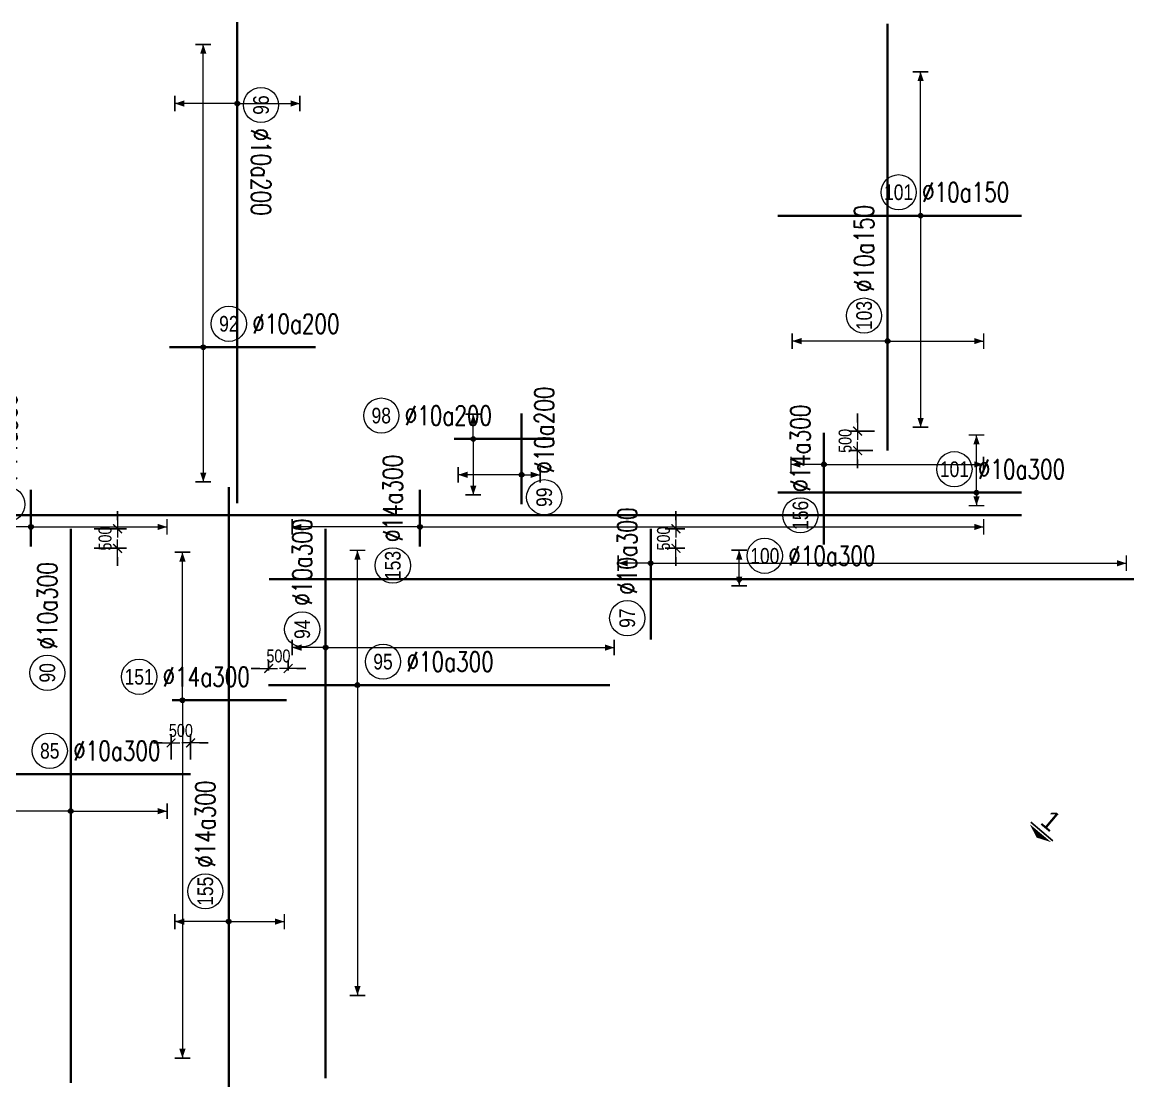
# Model space of a CAD drawing. Header units: millimetres. Extents: x 30086 to 1125792, y -12781 to 95911.
# Drawn here: x 308390 to 336693, y 37114 to 64370 of the extents above; entities that cross this region are included whole.
import ezdxf
from ezdxf.enums import TextEntityAlignment as Align

# ---------------------------------------------------------------- set-up
doc = ezdxf.new("R2010")
doc.units = ezdxf.units.MM
doc.header["$MEASUREMENT"] = 0
for name, color, linetype, lineweight in [('00-TT.Dim', 8, 'Continuous', 13), ('00-TT.Text', 4, 'Continuous', 13), ('NDC_S_DIM', 1, 'Continuous', 9), ('NDC_S_REBAR', 4, 'Continuous', 35), ('NDC_S_VN TEXT', 7, 'Continuous', 20)]:
    doc.layers.add(name, color=color, linetype=linetype, lineweight=lineweight)
doc.styles.add('ARIAL', font='arial.ttf', dxfattribs={"width": 0.8})
doc.styles.add('AUDIT_D_170222151448-0', font='')
doc.styles.add('NDC_ROMANS', font='romans.shx', dxfattribs={"width": 0.8})
doc.styles.add('VNAVANTH', font='')
doc.styles.get('AUDIT_D_170222151448-0').set_extended_font_data('.VnAvantH')
doc.styles.get('VNAVANTH').set_extended_font_data('.VnAvantH')
doc.dimstyles.new('NDC_dim_150', dxfattribs={"dimscale": 150, "dimtxt": 2.2, "dimasz": 1.5, "dimexe": 1.5, "dimexo": 2.5, "dimgap": 1, "dimtad": 1, "dimdec": 0, "dimzin": 0, "dimdsep": 46, "dimtxsty": 'ARIAL', "dimblk": 'DIMMARK', "dimcen": 0.09, "dimdle": 1.2, "dimclrd": 1, "dimclre": 1, "dimclrt": 3, "dimadec": 0, "dimazin": 0, "dimtfac": 1, "dimtdec": 0, "dimtix": 1, "dimtofl": 0, "dimtmove": 0, "dimatfit": 3, "dimfxl": 4, "dimfxlon": 1, "dimtolj": 1, "dimtzin": 0, "dimarcsym": 0})

# ---------------------------------------------------------------- blocks, each defined once
blk = doc.blocks.new('DIMMARK')
at = {"layer": 'NDC_S_DIM', "color": 1}
blk.add_line((-1.5, 0), (1, 0), dxfattribs=at)
at = {"layer": 'NDC_S_DIM', "color": 2, "const_width": 0.15}
blk.add_lwpolyline([(-0.5, -0.5), (0.5, 0.5)], dxfattribs=at)
blk = doc.blocks.new('*D395')
at = {"layer": 'Defpoints', "color": 0, "transparency": 16777216}
for p in [(329776, 53900), (330579, 53900), (330541, 53400)]:
    blk.add_point(p, dxfattribs=at)
at = {"layer": 'NDC_S_DIM', "color": 1, "lineweight": -2, "transparency": 16777216}
for p, q in [((329776, 54125), (329776, 54350)), ((330204, 53900), (329551, 53900)), ((330166, 53400), (329551, 53400)), ((329776, 53175), (329776, 52950))]:
    blk.add_line(p, q, dxfattribs=at)
at = {"layer": 'NDC_S_DIM', "color": 1, "lineweight": -2, "transparency": 16777216, "xscale": 225, "yscale": 225, "zscale": 225}
for p, rotation in [((329776, 53900), 270), ((329776, 53400), 90)]:
    blk.add_blockref('DIMMARK', p, dxfattribs=dict(at, rotation=rotation))
at = {"layer": 'NDC_S_DIM', "color": 3, "transparency": 16777216, "insert": (329457, 53650), "char_height": 330, "attachment_point": 5, "rotation": 90, "style": 'ARIAL'}
blk.add_mtext('\\A1;500', dxfattribs=at)
blk = doc.blocks.new('*D396')
at = {"layer": 'Defpoints', "color": 0, "transparency": 16777216}
for p in [(312203, 45918), (312203, 45117), (312703, 45116)]:
    blk.add_point(p, dxfattribs=at)
at = {"layer": 'NDC_S_DIM', "color": 1, "lineweight": -2, "transparency": 16777216}
for p, q in [((312203, 45492), (312203, 46143)), ((312703, 45491), (312703, 46143)), ((311978, 45918), (311753, 45918)), ((312928, 45918), (313153, 45918))]:
    blk.add_line(p, q, dxfattribs=at)
at = {"layer": 'NDC_S_DIM', "color": 1, "lineweight": -2, "transparency": 16777216, "xscale": 225, "yscale": 225, "zscale": 225}
blk.add_blockref('DIMMARK', (312203, 45918), dxfattribs=at)
at = {"layer": 'NDC_S_DIM', "color": 1, "lineweight": -2, "transparency": 16777216, "xscale": 225, "yscale": 225, "zscale": 225, "rotation": 180}
blk.add_blockref('DIMMARK', (312703, 45918), dxfattribs=at)
at = {"layer": 'NDC_S_DIM', "color": 3, "transparency": 16777216, "insert": (312453, 46236), "char_height": 330, "attachment_point": 5, "style": 'ARIAL'}
blk.add_mtext('\\A1;500', dxfattribs=at)
blk = doc.blocks.new('*D401')
at = {"layer": 'Defpoints', "color": 0, "transparency": 16777216}
for p in [(309634, 51400), (309634, 50900), (310833, 50900)]:
    blk.add_point(p, dxfattribs=at)
at = {"layer": 'NDC_S_DIM', "color": 1, "lineweight": -2, "transparency": 16777216}
for p, q in [((310833, 51625), (310833, 51850)), ((310233, 51400), (311058, 51400)), ((310233, 50900), (311058, 50900)), ((310833, 50675), (310833, 50450))]:
    blk.add_line(p, q, dxfattribs=at)
at = {"layer": 'NDC_S_DIM', "color": 1, "lineweight": -2, "transparency": 16777216, "xscale": 225, "yscale": 225, "zscale": 225}
for p, rotation in [((310833, 51400), 270), ((310833, 50900), 90)]:
    blk.add_blockref('DIMMARK', p, dxfattribs=dict(at, rotation=rotation))
at = {"layer": 'NDC_S_DIM', "color": 3, "transparency": 16777216, "insert": (310514, 51150), "char_height": 330, "attachment_point": 5, "rotation": 90, "style": 'ARIAL'}
blk.add_mtext('\\A1;500', dxfattribs=at)
blk = doc.blocks.new('*U429')
h = blk.add_hatch(color=6)
edge = h.paths.add_edge_path()
edge.add_arc((-7.93, 0), 0.3, 0, 360)
at = {"layer": 'NDC_S_DIM', "color": 8}
for q in [(-7.93, 28.42), (-7.93, -28.83)]:
    blk.add_line((-7.93, 0), q, dxfattribs=at)
for points in [[(-8.93, 28.42, 0.2, 0.2, 0), (-6.93, 28.42, 0, 0, 0)], [(-8.93, -28.83, 0.2, 0.2, 0), (-6.93, -28.83, 0, 0, 0)]]:
    blk.add_lwpolyline(points, format="xyseb", dxfattribs=at)
at = {"layer": 'NDC_S_DIM'}
blk.add_circle((-2.39, 3), 2.25, dxfattribs=at)
at = {"layer": 'NDC_S_DIM', "color": 6}
blk.add_circle((-7.93, 0), 0.3, dxfattribs=at)
at = {"layer": 'NDC_S_DIM', "color": 8}
for points in [[(-8.33, 27.22), (-7.93, 28.42), (-7.53, 27.22)], [(-8.33, -27.63), (-7.93, -28.83), (-7.53, -27.63)]]:
    blk.add_solid(points, dxfattribs=at)
at = {"layer": 'NDC_S_REBAR'}
for p, q in [((0, 0), (-19.38, 0)), ((-19.38, 0), (-19.38, 0)), ((0, 0), (15.63, 0)), ((15.63, 0), (15.63, 0)), ((15.63, 0), (15.63, 0)), ((-19.38, 0), (-19.38, 0))]:
    blk.add_line(p, q, dxfattribs=at)
at = {"layer": 'NDC_S_VN TEXT', "color": 3, "style": 'NDC_ROMANS', "width": 0.75}
blk.add_attdef('DKT', (0.61, 1.75), '', height=2.5, dxfattribs=at)
at = {"layer": 'NDC_S_VN TEXT', "style": 'ARIAL', "width": 0.8}
blk.add_attdef('KHT', text='', height=2, dxfattribs=at).set_placement((-2.39, 3), align=Align.MIDDLE_CENTER)
blk = doc.blocks.new('*U428')
h = blk.add_hatch(color=6)
edge = h.paths.add_edge_path()
edge.add_arc((13.48, 0), 0.3, 0, 360)
at = {"layer": 'NDC_S_DIM', "color": 8}
for q in [(13.48, 18.42), (13.48, -27.08)]:
    blk.add_line((13.48, 0), q, dxfattribs=at)
for points in [[(12.48, 18.42, 0.2, 0.2, 0), (14.48, 18.42, 0, 0, 0)], [(12.48, -27.08, 0.2, 0.2, 0), (14.48, -27.08, 0, 0, 0)]]:
    blk.add_lwpolyline(points, format="xyseb", dxfattribs=at)
at = {"layer": 'NDC_S_DIM'}
blk.add_circle((10.66, 3), 2.25, dxfattribs=at)
at = {"layer": 'NDC_S_DIM', "color": 6}
blk.add_circle((13.48, 0), 0.3, dxfattribs=at)
at = {"layer": 'NDC_S_DIM', "color": 8}
for points in [[(13.08, 17.22), (13.48, 18.42), (13.88, 17.22)], [(13.08, -25.88), (13.48, -27.08), (13.88, -25.88)]]:
    blk.add_solid(points, dxfattribs=at)
at = {"layer": 'NDC_S_REBAR'}
for p, q in [((0, 0), (-4.81, 0)), ((-4.81, 0), (-4.81, 0)), ((0, 0), (26.39, 0)), ((26.39, 0), (26.39, 0)), ((26.39, 0), (26.39, 0)), ((-4.81, 0), (-4.81, 0))]:
    blk.add_line(p, q, dxfattribs=at)
at = {"layer": 'NDC_S_VN TEXT', "color": 3, "style": 'NDC_ROMANS', "width": 0.75}
blk.add_attdef('DKT', (13.66, 1.75), '', height=2.5, dxfattribs=at)
at = {"layer": 'NDC_S_VN TEXT', "style": 'ARIAL', "width": 0.8}
blk.add_attdef('KHT', text='', height=2, dxfattribs=at).set_placement((10.66, 3), align=Align.MIDDLE_CENTER)
blk = doc.blocks.new('*U432')
h = blk.add_hatch(color=6)
edge = h.paths.add_edge_path()
edge.add_arc((-5.66, 0), 0.3, 0, 360)
at = {"layer": 'NDC_S_DIM', "color": 8}
for q in [(-5.66, 18.94), (-5.66, -45.81)]:
    blk.add_line((-5.66, 0), q, dxfattribs=at)
for points in [[(-6.66, 18.94, 0.2, 0.2, 0), (-4.66, 18.94, 0, 0, 0)], [(-6.66, -45.81, 0.2, 0.2, 0), (-4.66, -45.81, 0, 0, 0)]]:
    blk.add_lwpolyline(points, format="xyseb", dxfattribs=at)
at = {"layer": 'NDC_S_DIM'}
blk.add_circle((-11.2, 3), 2.25, dxfattribs=at)
at = {"layer": 'NDC_S_DIM', "color": 6}
blk.add_circle((-5.66, 0), 0.3, dxfattribs=at)
at = {"layer": 'NDC_S_DIM', "color": 8}
for points in [[(-6.06, 17.74), (-5.66, 18.94), (-5.26, 17.74)], [(-6.06, -44.61), (-5.66, -45.81), (-5.26, -44.61)]]:
    blk.add_solid(points, dxfattribs=at)
at = {"layer": 'NDC_S_REBAR'}
for p, q in [((0, 0), (-6.99, 0)), ((-6.99, 0), (-6.99, 0)), ((0, 0), (7.67, 0)), ((7.67, 0), (7.67, 0)), ((7.67, 0), (7.67, 0)), ((-6.99, 0), (-6.99, 0))]:
    blk.add_line(p, q, dxfattribs=at)
at = {"layer": 'NDC_S_VN TEXT', "color": 3, "style": 'NDC_ROMANS', "width": 0.75}
blk.add_attdef('DKT', (-8.2, 1.75), '', height=2.5, dxfattribs=at)
at = {"layer": 'NDC_S_VN TEXT', "style": 'ARIAL', "width": 0.8}
blk.add_attdef('KHT', text='', height=2, dxfattribs=at).set_placement((-11.2, 3), align=Align.MIDDLE_CENTER)
blk = doc.blocks.new('*U424')
h = blk.add_hatch(color=6)
edge = h.paths.add_edge_path()
edge.add_arc((-5.66, 0), 0.3, 0, 360)
at = {"layer": 'NDC_S_DIM', "color": 8}
for q in [(-5.66, 16.67), (-5.66, -12.33)]:
    blk.add_line((-5.66, 0), q, dxfattribs=at)
for points in [[(-6.66, 16.67, 0.2, 0.2, 0), (-4.66, 16.67, 0, 0, 0)], [(-6.66, -12.33, 0.2, 0.2, 0), (-4.66, -12.33, 0, 0, 0)]]:
    blk.add_lwpolyline(points, format="xyseb", dxfattribs=at)
at = {"layer": 'NDC_S_DIM'}
blk.add_circle((12.04, 3), 2.25, dxfattribs=at)
at = {"layer": 'NDC_S_DIM', "color": 6}
blk.add_circle((-5.66, 0), 0.3, dxfattribs=at)
at = {"layer": 'NDC_S_DIM', "color": 8}
for points in [[(-6.06, 15.47), (-5.66, 16.67), (-5.26, 15.47)], [(-6.06, -11.13), (-5.66, -12.33), (-5.26, -11.13)]]:
    blk.add_solid(points, dxfattribs=at)
at = {"layer": 'NDC_S_REBAR'}
for p, q in [((0, 0), (-40.42, 0)), ((-40.42, 0), (-40.42, 0)), ((0, 0), (30.48, 0)), ((30.48, 0), (30.48, 0)), ((30.48, 0), (30.48, 0)), ((-40.42, 0), (-40.42, 0))]:
    blk.add_line(p, q, dxfattribs=at)
at = {"layer": 'NDC_S_VN TEXT', "color": 3, "style": 'NDC_ROMANS', "width": 0.75}
blk.add_attdef('DKT', (15.04, 1.75), '', height=2.5, dxfattribs=at)
at = {"layer": 'NDC_S_VN TEXT', "style": 'ARIAL', "width": 0.8}
blk.add_attdef('KHT', text='', height=2, dxfattribs=at).set_placement((12.04, 3), align=Align.MIDDLE_CENTER)
blk = doc.blocks.new('*U421')
h = blk.add_hatch(color=6)
edge = h.paths.add_edge_path()
edge.add_arc((-26.39, 0), 0.3, 0, 360)
at = {"layer": 'NDC_S_DIM', "color": 8}
for q in [(-26.39, 6.89), (-26.39, -7.11)]:
    blk.add_line((-26.39, 0), q, dxfattribs=at)
for points in [[(-27.39, 6.89, 0.2, 0.2, 0), (-25.39, 6.89, 0, 0, 0)], [(-27.39, -7.11, 0.2, 0.2, 0), (-25.39, -7.11, 0, 0, 0)]]:
    blk.add_lwpolyline(points, format="xyseb", dxfattribs=at)
at = {"layer": 'NDC_S_DIM'}
blk.add_circle((-22.5, 3), 2.25, dxfattribs=at)
at = {"layer": 'NDC_S_DIM', "color": 6}
blk.add_circle((-26.39, 0), 0.3, dxfattribs=at)
at = {"layer": 'NDC_S_DIM', "color": 8}
for points in [[(-26.79, 5.69), (-26.39, 6.89), (-25.99, 5.69)], [(-26.79, -5.91), (-26.39, -7.11), (-25.99, -5.91)]]:
    blk.add_solid(points, dxfattribs=at)
at = {"layer": 'NDC_S_REBAR'}
for p, q in [((0, 0), (-47.54, 0)), ((-47.54, 0), (-47.54, 0)), ((0, 0), (29.21, 0)), ((29.21, 0), (29.21, 0)), ((29.21, 0), (29.21, 0)), ((-47.54, 0), (-47.54, 0))]:
    blk.add_line(p, q, dxfattribs=at)
at = {"layer": 'NDC_S_VN TEXT', "color": 3, "style": 'NDC_ROMANS', "width": 0.75}
blk.add_attdef('DKT', (-19.5, 1.75), '', height=2.5, dxfattribs=at)
at = {"layer": 'NDC_S_VN TEXT', "style": 'ARIAL', "width": 0.8}
blk.add_attdef('KHT', text='', height=2, dxfattribs=at).set_placement((-22.5, 3), align=Align.MIDDLE_CENTER)
blk = doc.blocks.new('*U420')
h = blk.add_hatch(color=6)
edge = h.paths.add_edge_path()
edge.add_arc((-5.66, 0), 0.3, 0, 360)
at = {"layer": 'NDC_S_DIM', "color": 8}
for q in [(-5.66, 12.2), (-5.66, -12.3)]:
    blk.add_line((-5.66, 0), q, dxfattribs=at)
for points in [[(-6.66, 12.2, 0.2, 0.2, 0), (-4.66, 12.2, 0, 0, 0)], [(-6.66, -12.3, 0.2, 0.2, 0), (-4.66, -12.3, 0, 0, 0)]]:
    blk.add_lwpolyline(points, format="xyseb", dxfattribs=at)
at = {"layer": 'NDC_S_DIM'}
blk.add_circle((-2.39, 3), 2.25, dxfattribs=at)
at = {"layer": 'NDC_S_DIM', "color": 6}
blk.add_circle((-5.66, 0), 0.3, dxfattribs=at)
at = {"layer": 'NDC_S_DIM', "color": 8}
for points in [[(-6.06, 11), (-5.66, 12.2), (-5.26, 11)], [(-6.06, -11.1), (-5.66, -12.3), (-5.26, -11.1)]]:
    blk.add_solid(points, dxfattribs=at)
at = {"layer": 'NDC_S_REBAR'}
for p, q in [((0, 0), (-19.68, 0)), ((-19.68, 0), (-19.68, 0)), ((0, 0), (34.94, 0)), ((34.94, 0), (34.94, 0)), ((-19.68, 0), (-19.68, 0)), ((34.94, 0), (34.94, 0))]:
    blk.add_line(p, q, dxfattribs=at)
at = {"layer": 'NDC_S_VN TEXT', "color": 3, "style": 'NDC_ROMANS', "width": 0.75}
blk.add_attdef('DKT', (0.61, 1.75), '', height=2.5, dxfattribs=at)
at = {"layer": 'NDC_S_VN TEXT', "style": 'ARIAL', "width": 0.8}
blk.add_attdef('KHT', text='', height=2, dxfattribs=at).set_placement((-2.39, 3), align=Align.MIDDLE_CENTER)
blk = doc.blocks.new('*U419')
h = blk.add_hatch(color=6)
edge = h.paths.add_edge_path()
edge.add_arc((-1.02, 0), 0.3, 0, 360)
at = {"layer": 'NDC_S_DIM', "color": 8}
for q in [(-1.02, 4.2), (-1.02, -20.44)]:
    blk.add_line((-1.02, 0), q, dxfattribs=at)
for points in [[(-2.02, 4.2, 0.2, 0.2, 0), (-0.02, 4.2, 0, 0, 0)], [(-2.02, -20.44, 0.2, 0.2, 0), (-0.02, -20.44, 0, 0, 0)]]:
    blk.add_lwpolyline(points, format="xyseb", dxfattribs=at)
at = {"layer": 'NDC_S_DIM'}
blk.add_circle((-7.53, 3), 2.25, dxfattribs=at)
at = {"layer": 'NDC_S_DIM', "color": 6}
blk.add_circle((-1.02, 0), 0.3, dxfattribs=at)
at = {"layer": 'NDC_S_DIM', "color": 8}
for points in [[(-1.42, 3), (-1.02, 4.2), (-0.62, 3)], [(-1.42, -19.24), (-1.02, -20.44), (-0.62, -19.24)]]:
    blk.add_solid(points, dxfattribs=at)
at = {"layer": 'NDC_S_REBAR'}
for p, q in [((0, 0), (-11.28, 0)), ((-11.28, 0), (-11.28, 0)), ((0, 0), (3.04, 0)), ((3.04, 0), (3.04, 0)), ((3.04, 0), (3.04, 0)), ((-11.28, 0), (-11.28, 0))]:
    blk.add_line(p, q, dxfattribs=at)
at = {"layer": 'NDC_S_VN TEXT', "color": 3, "style": 'NDC_ROMANS', "width": 0.75}
blk.add_attdef('DKT', (-4.53, 1.75), '', height=2.5, dxfattribs=at)
at = {"layer": 'NDC_S_VN TEXT', "style": 'ARIAL', "width": 0.8}
blk.add_attdef('KHT', text='', height=2, dxfattribs=at).set_placement((-7.53, 3), align=Align.MIDDLE_CENTER)
blk = doc.blocks.new('*U417')
h = blk.add_hatch(color=6)
edge = h.paths.add_edge_path()
edge.add_arc((27.07, 0), 0.3, 0, 360)
at = {"layer": 'NDC_S_DIM', "color": 8}
for q in [(27.07, 1.53), (27.07, -4.8)]:
    blk.add_line((27.07, 0), q, dxfattribs=at)
for points in [[(26.07, 1.53, 0.2, 0.2, 0), (28.07, 1.53, 0, 0, 0)], [(26.07, -4.8, 0.2, 0.2, 0), (28.07, -4.8, 0, 0, 0)]]:
    blk.add_lwpolyline(points, format="xyseb", dxfattribs=at)
at = {"layer": 'NDC_S_DIM', "color": 6}
blk.add_circle((27.07, 0), 0.3, dxfattribs=at)
at = {"layer": 'NDC_S_DIM'}
blk.add_circle((35.24, -3.03), 2.25, dxfattribs=at)
at = {"layer": 'NDC_S_DIM', "color": 8}
for points in [[(26.67, 0.33), (27.07, 1.53), (27.47, 0.33)], [(26.67, -3.6), (27.07, -4.8), (27.47, -3.6)]]:
    blk.add_solid(points, dxfattribs=at)
at = {"layer": 'NDC_S_REBAR'}
for p, q in [((0, 0), (-42.52, 0)), ((-42.52, 0), (-42.52, 0)), ((0, 0), (189.1, 0)), ((189.1, 0), (189.1, 0)), ((189.1, 0), (189.1, 0)), ((-42.52, 0), (-42.52, 0))]:
    blk.add_line(p, q, dxfattribs=at)
at = {"layer": 'NDC_S_VN TEXT', "style": 'ARIAL', "width": 0.8}
blk.add_attdef('KHT', text='', height=2, dxfattribs=at).set_placement((35.24, -3.03), align=Align.MIDDLE_CENTER)
at = {"layer": 'NDC_S_VN TEXT', "color": 3, "style": 'NDC_ROMANS', "width": 0.75}
blk.add_attdef('DKT', (38.24, -4.28), '', height=2.5, dxfattribs=at)
blk = doc.blocks.new('*U415')
h = blk.add_hatch(color=6)
edge = h.paths.add_edge_path()
edge.add_arc((-5.66, 0), 0.3, 0, 360)
at = {"layer": 'NDC_S_DIM', "color": 8}
for q in [(-5.66, 38.76), (-5.66, -17.24)]:
    blk.add_line((-5.66, 0), q, dxfattribs=at)
for points in [[(-6.66, 38.76, 0.2, 0.2, 0), (-4.66, 38.76, 0, 0, 0)], [(-6.66, -17.24, 0.2, 0.2, 0), (-4.66, -17.24, 0, 0, 0)]]:
    blk.add_lwpolyline(points, format="xyseb", dxfattribs=at)
at = {"layer": 'NDC_S_DIM'}
blk.add_circle((-2.39, 3), 2.25, dxfattribs=at)
at = {"layer": 'NDC_S_DIM', "color": 6}
blk.add_circle((-5.66, 0), 0.3, dxfattribs=at)
at = {"layer": 'NDC_S_DIM', "color": 8}
for points in [[(-6.06, 37.56), (-5.66, 38.76), (-5.26, 37.56)], [(-6.06, -16.04), (-5.66, -17.24), (-5.26, -16.04)]]:
    blk.add_solid(points, dxfattribs=at)
at = {"layer": 'NDC_S_REBAR'}
for p, q in [((0, 0), (-10, 0)), ((-10, 0), (-10, 0)), ((0, 0), (8.7, 0)), ((8.7, 0), (8.7, 0)), ((8.7, 0), (8.7, 0)), ((-10, 0), (-10, 0))]:
    blk.add_line(p, q, dxfattribs=at)
at = {"layer": 'NDC_S_VN TEXT', "color": 3, "style": 'NDC_ROMANS', "width": 0.75}
blk.add_attdef('DKT', (0.61, 1.75), '', height=2.5, dxfattribs=at)
at = {"layer": 'NDC_S_VN TEXT', "style": 'ARIAL', "width": 0.8}
blk.add_attdef('KHT', text='', height=2, dxfattribs=at).set_placement((-2.39, 3), align=Align.MIDDLE_CENTER)
blk = doc.blocks.new('*U412')
h = blk.add_hatch(color=6)
edge = h.paths.add_edge_path()
edge.add_arc((-2.78, 0), 0.3, 0, 360)
at = {"layer": 'NDC_S_DIM', "color": 8}
for q in [(-2.78, 3.18), (-2.78, -7.16)]:
    blk.add_line((-2.78, 0), q, dxfattribs=at)
for points in [[(-3.78, 3.18, 0.2, 0.2, 0), (-1.78, 3.18, 0, 0, 0)], [(-3.78, -7.16, 0.2, 0.2, 0), (-1.78, -7.16, 0, 0, 0)]]:
    blk.add_lwpolyline(points, format="xyseb", dxfattribs=at)
at = {"layer": 'NDC_S_DIM'}
blk.add_circle((-14.56, 3), 2.25, dxfattribs=at)
at = {"layer": 'NDC_S_DIM', "color": 6}
blk.add_circle((-2.78, 0), 0.3, dxfattribs=at)
at = {"layer": 'NDC_S_DIM', "color": 8}
for points in [[(-3.18, 1.98), (-2.78, 3.18), (-2.38, 1.98)], [(-3.18, -5.96), (-2.78, -7.16), (-2.38, -5.96)]]:
    blk.add_solid(points, dxfattribs=at)
at = {"layer": 'NDC_S_REBAR'}
for p, q in [((0, 0), (-5.22, 0)), ((-5.22, 0), (-5.22, 0)), ((0, 0), (7.53, 0)), ((7.53, 0), (7.53, 0)), ((7.53, 0), (7.53, 0)), ((-5.22, 0), (-5.22, 0))]:
    blk.add_line(p, q, dxfattribs=at)
at = {"layer": 'NDC_S_VN TEXT', "color": 3, "style": 'NDC_ROMANS', "width": 0.75}
blk.add_attdef('DKT', (-11.56, 1.75), '', height=2.5, dxfattribs=at)
at = {"layer": 'NDC_S_VN TEXT', "style": 'ARIAL', "width": 0.8}
blk.add_attdef('KHT', text='', height=2, dxfattribs=at).set_placement((-14.56, 3), align=Align.MIDDLE_CENTER)
blk = doc.blocks.new('*U411')
h = blk.add_hatch(color=6)
edge = h.paths.add_edge_path()
edge.add_arc((-4.21, 0), 0.3, 0, 360)
at = {"layer": 'NDC_S_DIM', "color": 8}
for q in [(-4.21, 8.12), (-4.21, -2.36)]:
    blk.add_line((-4.21, 0), q, dxfattribs=at)
for points in [[(-5.21, 8.12, 0.2, 0.2, 0), (-3.21, 8.12, 0, 0, 0)], [(-5.21, -2.36, 0.2, 0.2, 0), (-3.21, -2.36, 0, 0, 0)]]:
    blk.add_lwpolyline(points, format="xyseb", dxfattribs=at)
at = {"layer": 'NDC_S_DIM', "color": 6}
blk.add_circle((-4.21, 0), 0.3, dxfattribs=at)
at = {"layer": 'NDC_S_DIM'}
blk.add_circle((-7.08, -2.89), 2.25, dxfattribs=at)
at = {"layer": 'NDC_S_DIM', "color": 8}
for points in [[(-4.61, 6.92), (-4.21, 8.12), (-3.81, 6.92)], [(-4.61, -1.16), (-4.21, -2.36), (-3.81, -1.16)]]:
    blk.add_solid(points, dxfattribs=at)
at = {"layer": 'NDC_S_REBAR'}
for p, q in [((0, 0), (-7.97, 0)), ((-7.97, 0), (-7.97, 0)), ((0, 0), (3.63, 0)), ((3.63, 0), (3.63, 0)), ((3.63, 0), (3.63, 0)), ((-7.97, 0), (-7.97, 0))]:
    blk.add_line(p, q, dxfattribs=at)
at = {"layer": 'NDC_S_VN TEXT', "style": 'ARIAL', "width": 0.8}
blk.add_attdef('KHT', text='', height=2, dxfattribs=at).set_placement((-7.08, -2.89), align=Align.MIDDLE_CENTER)
at = {"layer": 'NDC_S_VN TEXT', "color": 3, "style": 'NDC_ROMANS', "width": 0.75}
blk.add_attdef('DKT', (-4.08, -4.14), '', height=2.5, dxfattribs=at)
blk = doc.blocks.new('*U410')
h = blk.add_hatch(color=6)
edge = h.paths.add_edge_path()
edge.add_arc((13.48, 0), 0.3, 0, 360)
at = {"layer": 'NDC_S_DIM', "color": 8}
for q in [(13.48, 7.38), (13.48, -1.67)]:
    blk.add_line((13.48, 0), q, dxfattribs=at)
for points in [[(12.48, 7.38, 0.2, 0.2, 0), (14.48, 7.38, 0, 0, 0)], [(12.48, -1.67, 0.2, 0.2, 0), (14.48, -1.67, 0, 0, 0)]]:
    blk.add_lwpolyline(points, format="xyseb", dxfattribs=at)
at = {"layer": 'NDC_S_DIM'}
blk.add_circle((10.66, 3), 2.25, dxfattribs=at)
at = {"layer": 'NDC_S_DIM', "color": 6}
blk.add_circle((13.48, 0), 0.3, dxfattribs=at)
at = {"layer": 'NDC_S_DIM', "color": 8}
for points in [[(13.08, 6.18), (13.48, 7.38), (13.88, 6.18)], [(13.08, -0.47), (13.48, -1.67), (13.88, -0.47)]]:
    blk.add_solid(points, dxfattribs=at)
at = {"layer": 'NDC_S_REBAR'}
for p, q in [((0, 0), (-11.96, 0)), ((-11.96, 0), (-11.96, 0)), ((0, 0), (19.24, 0)), ((19.24, 0), (19.24, 0)), ((19.24, 0), (19.24, 0)), ((-11.96, 0), (-11.96, 0))]:
    blk.add_line(p, q, dxfattribs=at)
at = {"layer": 'NDC_S_VN TEXT', "color": 3, "style": 'NDC_ROMANS', "width": 0.75}
blk.add_attdef('DKT', (13.66, 1.75), '', height=2.5, dxfattribs=at)
at = {"layer": 'NDC_S_VN TEXT', "style": 'ARIAL', "width": 0.8}
blk.add_attdef('KHT', text='', height=2, dxfattribs=at).set_placement((10.66, 3), align=Align.MIDDLE_CENTER)
blk = doc.blocks.new('*U409')
h = blk.add_hatch(color=6)
edge = h.paths.add_edge_path()
edge.add_arc((0, 0), 0.3, 0, 360)
at = {"layer": 'NDC_S_DIM', "color": 8}
for q in [(0, 4.29), (0, -36.93)]:
    blk.add_line((0, 0), q, dxfattribs=at)
for points in [[(-1, 4.29, 0.2, 0.2, 0), (1, 4.29, 0, 0, 0)], [(-1, -36.93, 0.2, 0.2, 0), (1, -36.93, 0, 0, 0)]]:
    blk.add_lwpolyline(points, format="xyseb", dxfattribs=at)
at = {"layer": 'NDC_S_DIM'}
blk.add_circle((2.35, 3), 2.25, dxfattribs=at)
at = {"layer": 'NDC_S_DIM', "color": 6}
blk.add_circle((0, 0), 0.3, dxfattribs=at)
at = {"layer": 'NDC_S_DIM', "color": 8}
for points in [[(-0.4, 3.09), (0, 4.29), (0.4, 3.09)], [(-0.4, -35.73), (0, -36.93), (0.4, -35.73)]]:
    blk.add_solid(points, dxfattribs=at)
at = {"layer": 'NDC_S_REBAR'}
for p, q in [((0, 0), (-55.11, 0)), ((-55.11, 0), (-55.11, 0)), ((0, 0), (15.21, 0)), ((15.21, 0), (15.21, 0)), ((15.21, 0), (15.21, 0)), ((-55.11, 0), (-55.11, 0))]:
    blk.add_line(p, q, dxfattribs=at)
at = {"layer": 'NDC_S_VN TEXT', "color": 3, "style": 'NDC_ROMANS', "width": 0.75}
blk.add_attdef('DKT', (5.35, 1.75), '', height=2.5, dxfattribs=at)
at = {"layer": 'NDC_S_VN TEXT', "style": 'ARIAL', "width": 0.8}
blk.add_attdef('KHT', text='', height=2, dxfattribs=at).set_placement((2.35, 3), align=Align.MIDDLE_CENTER)
blk = doc.blocks.new('*U408')
h = blk.add_hatch(color=6)
edge = h.paths.add_edge_path()
edge.add_arc((-5.66, 0), 0.3, 0, 360)
at = {"layer": 'NDC_S_DIM', "color": 8}
for q in [(-5.66, 17.25), (-5.66, -39.72)]:
    blk.add_line((-5.66, 0), q, dxfattribs=at)
for points in [[(-6.66, 17.25, 0.2, 0.2, 0), (-4.66, 17.25, 0, 0, 0)], [(-6.66, -39.72, 0.2, 0.2, 0), (-4.66, -39.72, 0, 0, 0)]]:
    blk.add_lwpolyline(points, format="xyseb", dxfattribs=at)
at = {"layer": 'NDC_S_DIM'}
blk.add_circle((-2.39, 3), 2.25, dxfattribs=at)
at = {"layer": 'NDC_S_DIM', "color": 6}
blk.add_circle((-5.66, 0), 0.3, dxfattribs=at)
at = {"layer": 'NDC_S_DIM', "color": 8}
for points in [[(-6.06, 16.05), (-5.66, 17.25), (-5.26, 16.05)], [(-6.06, -38.52), (-5.66, -39.72), (-5.26, -38.52)]]:
    blk.add_solid(points, dxfattribs=at)
at = {"layer": 'NDC_S_REBAR'}
for p, q in [((0, 0), (-17.03, 0)), ((-17.03, 0), (-17.03, 0)), ((0, 0), (26.62, 0)), ((26.62, 0), (26.62, 0)), ((26.62, 0), (26.62, 0)), ((-17.03, 0), (-17.03, 0))]:
    blk.add_line(p, q, dxfattribs=at)
at = {"layer": 'NDC_S_VN TEXT', "color": 3, "style": 'NDC_ROMANS', "width": 0.75}
blk.add_attdef('DKT', (0.61, 1.75), '', height=2.5, dxfattribs=at)
at = {"layer": 'NDC_S_VN TEXT', "style": 'ARIAL', "width": 0.8}
blk.add_attdef('KHT', text='', height=2, dxfattribs=at).set_placement((-2.39, 3), align=Align.MIDDLE_CENTER)
blk = doc.blocks.new('*U407')
h = blk.add_hatch(color=6)
edge = h.paths.add_edge_path()
edge.add_arc((-1.02, 0), 0.3, 0, 360)
at = {"layer": 'NDC_S_DIM', "color": 8}
for q in [(-1.02, 4.16), (-1.02, -60.88)]:
    blk.add_line((-1.02, 0), q, dxfattribs=at)
for points in [[(-2.02, 4.16, 0.2, 0.2, 0), (-0.02, 4.16, 0, 0, 0)], [(-2.02, -60.88, 0.2, 0.2, 0), (-0.02, -60.88, 0, 0, 0)]]:
    blk.add_lwpolyline(points, format="xyseb", dxfattribs=at)
at = {"layer": 'NDC_S_DIM'}
blk.add_circle((-8.05, 3), 2.25, dxfattribs=at)
at = {"layer": 'NDC_S_DIM', "color": 6}
blk.add_circle((-1.02, 0), 0.3, dxfattribs=at)
at = {"layer": 'NDC_S_DIM', "color": 8}
for points in [[(-1.42, 2.96), (-1.02, 4.16), (-0.62, 2.96)], [(-1.42, -59.68), (-1.02, -60.88), (-0.62, -59.68)]]:
    blk.add_solid(points, dxfattribs=at)
at = {"layer": 'NDC_S_REBAR'}
for p, q in [((0, 0), (-10.78, 0)), ((-10.78, 0), (-10.78, 0)), ((0, 0), (3.39, 0)), ((3.39, 0), (3.39, 0)), ((3.39, 0), (3.39, 0)), ((-10.78, 0), (-10.78, 0))]:
    blk.add_line(p, q, dxfattribs=at)
at = {"layer": 'NDC_S_VN TEXT', "color": 3, "style": 'NDC_ROMANS', "width": 0.75}
blk.add_attdef('DKT', (-5.05, 1.75), '', height=2.5, dxfattribs=at)
at = {"layer": 'NDC_S_VN TEXT', "style": 'ARIAL', "width": 0.8}
blk.add_attdef('KHT', text='', height=2, dxfattribs=at).set_placement((-8.05, 3), align=Align.MIDDLE_CENTER)
blk = doc.blocks.new('*U406')
h = blk.add_hatch(color=6)
edge = h.paths.add_edge_path()
edge.add_arc((-5.66, 0), 0.3, 0, 360)
at = {"layer": 'NDC_S_DIM', "color": 8}
for q in [(-5.66, 3.71), (-5.66, -0.85)]:
    blk.add_line((-5.66, 0), q, dxfattribs=at)
for points in [[(-6.66, 3.71, 0.2, 0.2, 0), (-4.66, 3.71, 0, 0, 0)], [(-6.66, -0.85, 0.2, 0.2, 0), (-4.66, -0.85, 0, 0, 0)]]:
    blk.add_lwpolyline(points, format="xyseb", dxfattribs=at)
at = {"layer": 'NDC_S_DIM'}
blk.add_circle((-2.39, 3), 2.25, dxfattribs=at)
at = {"layer": 'NDC_S_DIM', "color": 6}
blk.add_circle((-5.66, 0), 0.3, dxfattribs=at)
at = {"layer": 'NDC_S_DIM', "color": 8}
for points in [[(-6.06, 2.51), (-5.66, 3.71), (-5.26, 2.51)], [(-6.06, 0.35), (-5.66, -0.85), (-5.26, 0.35)]]:
    blk.add_solid(points, dxfattribs=at)
at = {"layer": 'NDC_S_REBAR'}
for p, q in [((0, 0), (-65.83, 0)), ((-65.83, 0), (-65.83, 0)), ((0, 0), (52.04, 0)), ((52.04, 0), (52.04, 0)), ((52.04, 0), (52.04, 0)), ((-65.83, 0), (-65.83, 0))]:
    blk.add_line(p, q, dxfattribs=at)
at = {"layer": 'NDC_S_VN TEXT', "color": 3, "style": 'NDC_ROMANS', "width": 0.75}
blk.add_attdef('DKT', (0.61, 1.75), '', height=2.5, dxfattribs=at)
at = {"layer": 'NDC_S_VN TEXT', "style": 'ARIAL', "width": 0.8}
blk.add_attdef('KHT', text='', height=2, dxfattribs=at).set_placement((-2.39, 3), align=Align.MIDDLE_CENTER)
blk = doc.blocks.new('*D403')
at = {"layer": 'Defpoints', "color": 0, "transparency": 16777216}
for p in [(315200, 47825), (314700, 47400), (315200, 47400)]:
    blk.add_point(p, dxfattribs=at)
at = {"layer": 'NDC_S_DIM', "color": 1, "lineweight": -2, "transparency": 16777216}
for p, q in [((314700, 47775), (314700, 48050)), ((315200, 47775), (315200, 48050)), ((314475, 47825), (314250, 47825)), ((315425, 47825), (315650, 47825))]:
    blk.add_line(p, q, dxfattribs=at)
at = {"layer": 'NDC_S_DIM', "color": 1, "lineweight": -2, "transparency": 16777216, "xscale": 225, "yscale": 225, "zscale": 225}
blk.add_blockref('DIMMARK', (314700, 47825), dxfattribs=at)
at = {"layer": 'NDC_S_DIM', "color": 1, "lineweight": -2, "transparency": 16777216, "xscale": 225, "yscale": 225, "zscale": 225, "rotation": 180}
blk.add_blockref('DIMMARK', (315200, 47825), dxfattribs=at)
at = {"layer": 'NDC_S_DIM', "color": 3, "transparency": 16777216, "insert": (314950, 48143), "char_height": 330, "attachment_point": 5, "style": 'ARIAL'}
blk.add_mtext('\\A1;500', dxfattribs=at)
blk = doc.blocks.new('*U434')
h = blk.add_hatch(color=6)
edge = h.paths.add_edge_path()
edge.add_arc((-1.02, 0), 0.3, 0, 360)
at = {"layer": 'NDC_S_DIM', "color": 8}
for q in [(-1.02, 11.63), (-1.02, -17.43)]:
    blk.add_line((-1.02, 0), q, dxfattribs=at)
for points in [[(-2.02, 11.63, 0.2, 0.2, 0), (-0.02, 11.63, 0, 0, 0)], [(-2.02, -17.43, 0.2, 0.2, 0), (-0.02, -17.43, 0, 0, 0)]]:
    blk.add_lwpolyline(points, format="xyseb", dxfattribs=at)
at = {"layer": 'NDC_S_DIM'}
blk.add_circle((1.87, 3), 2.25, dxfattribs=at)
at = {"layer": 'NDC_S_DIM', "color": 6}
blk.add_circle((-1.02, 0), 0.3, dxfattribs=at)
at = {"layer": 'NDC_S_DIM', "color": 8}
for points in [[(-1.42, 10.43), (-1.02, 11.63), (-0.62, 10.43)], [(-1.42, -16.23), (-1.02, -17.43), (-0.62, -16.23)]]:
    blk.add_solid(points, dxfattribs=at)
at = {"layer": 'NDC_S_REBAR'}
for p, q in [((0, 0), (-3.5, 0)), ((-3.5, 0), (-3.5, 0)), ((0, 0), (3.75, 0)), ((3.75, 0), (3.75, 0)), ((3.75, 0), (3.75, 0)), ((-3.5, 0), (-3.5, 0))]:
    blk.add_line(p, q, dxfattribs=at)
at = {"layer": 'NDC_S_VN TEXT', "color": 3, "style": 'NDC_ROMANS', "width": 0.75}
blk.add_attdef('DKT', (4.87, 1.75), '', height=2.5, dxfattribs=at)
at = {"layer": 'NDC_S_VN TEXT', "style": 'ARIAL', "width": 0.8}
blk.add_attdef('KHT', text='', height=2, dxfattribs=at).set_placement((1.87, 3), align=Align.MIDDLE_CENTER)
blk = doc.blocks.new('*U405')
h = blk.add_hatch(color=6)
edge = h.paths.add_edge_path()
edge.add_arc((-1.02, 0), 0.3, 0, 360)
at = {"layer": 'NDC_S_DIM', "color": 8}
for q in [(-1.02, 16.36), (-1.02, -72.14)]:
    blk.add_line((-1.02, 0), q, dxfattribs=at)
for points in [[(-2.02, 16.36, 0.2, 0.2, 0), (-0.02, 16.36, 0, 0, 0)], [(-2.02, -72.14, 0.2, 0.2, 0), (-0.02, -72.14, 0, 0, 0)]]:
    blk.add_lwpolyline(points, format="xyseb", dxfattribs=at)
at = {"layer": 'NDC_S_DIM'}
blk.add_circle((-5.95, 3.47), 2.25, dxfattribs=at)
at = {"layer": 'NDC_S_DIM', "color": 6}
blk.add_circle((-1.02, 0), 0.3, dxfattribs=at)
at = {"layer": 'NDC_S_DIM', "color": 8}
for points in [[(-1.42, 15.16), (-1.02, 16.36), (-0.62, 15.16)], [(-1.42, -70.94), (-1.02, -72.14), (-0.62, -70.94)]]:
    blk.add_solid(points, dxfattribs=at)
at = {"layer": 'NDC_S_REBAR'}
for p, q in [((0, 0), (-3.5, 0)), ((-3.5, 0), (-3.5, 0)), ((0, 0), (3.75, 0)), ((3.75, 0), (3.75, 0)), ((3.75, 0), (3.75, 0)), ((-3.5, 0), (-3.5, 0))]:
    blk.add_line(p, q, dxfattribs=at)
at = {"layer": 'NDC_S_VN TEXT', "style": 'ARIAL', "width": 0.8}
blk.add_attdef('KHT', text='', height=2, dxfattribs=at).set_placement((-5.95, 3.47), align=Align.MIDDLE_CENTER)
at = {"layer": 'NDC_S_VN TEXT', "color": 3, "style": 'NDC_ROMANS', "width": 0.75}
blk.add_attdef('DKT', (-2.95, 2.22), '', height=2.5, dxfattribs=at)
blk = doc.blocks.new('*U468')
h = blk.add_hatch(color=6)
edge = h.paths.add_edge_path()
edge.add_arc((-5.66, 0), 0.3, 0, 360)
at = {"layer": 'NDC_S_DIM', "color": 8}
for q in [(-5.66, 8.01), (-5.66, -7.99)]:
    blk.add_line((-5.66, 0), q, dxfattribs=at)
for points in [[(-6.66, 8.01, 0.2, 0.2, 0), (-4.66, 8.01, 0, 0, 0)], [(-6.66, -7.99, 0.2, 0.2, 0), (-4.66, -7.99, 0, 0, 0)]]:
    blk.add_lwpolyline(points, format="xyseb", dxfattribs=at)
at = {"layer": 'NDC_S_DIM'}
blk.add_circle((-5.47, 3.03), 2.25, dxfattribs=at)
at = {"layer": 'NDC_S_DIM', "color": 6}
blk.add_circle((-5.66, 0), 0.3, dxfattribs=at)
at = {"layer": 'NDC_S_DIM', "color": 8}
for points in [[(-6.06, 6.81), (-5.66, 8.01), (-5.26, 6.81)], [(-6.06, -6.79), (-5.66, -7.99), (-5.26, -6.79)]]:
    blk.add_solid(points, dxfattribs=at)
at = {"layer": 'NDC_S_REBAR'}
for p, q in [((0, 0), (-16.08, 0)), ((-16.08, 0), (-16.08, 0)), ((0, 0), (45.49, 0)), ((45.49, 0), (45.49, 0)), ((45.49, 0), (45.49, 0)), ((-16.08, 0), (-16.08, 0))]:
    blk.add_line(p, q, dxfattribs=at)
at = {"layer": 'NDC_S_VN TEXT', "color": 3, "style": 'NDC_ROMANS', "width": 0.75}
blk.add_attdef('DKT', (-2.47, 1.78), '', height=2.5, dxfattribs=at)
at = {"layer": 'NDC_S_VN TEXT', "style": 'ARIAL', "width": 0.8}
blk.add_attdef('KHT', text='', height=2, dxfattribs=at).set_placement((-5.47, 3.03), align=Align.MIDDLE_CENTER)
blk = doc.blocks.new('*D404')
at = {"layer": 'Defpoints', "color": 0, "transparency": 16777216}
for p in [(324478, 51400), (325125, 51400), (324478, 50900)]:
    blk.add_point(p, dxfattribs=at)
at = {"layer": 'NDC_S_DIM', "color": 1, "lineweight": -2, "transparency": 16777216}
for p, q in [((325125, 51625), (325125, 51850)), ((324853, 51400), (325350, 51400)), ((324853, 50900), (325350, 50900)), ((325125, 50675), (325125, 50450))]:
    blk.add_line(p, q, dxfattribs=at)
at = {"layer": 'NDC_S_DIM', "color": 1, "lineweight": -2, "transparency": 16777216, "xscale": 225, "yscale": 225, "zscale": 225}
for p, rotation in [((325125, 51400), 270), ((325125, 50900), 90)]:
    blk.add_blockref('DIMMARK', p, dxfattribs=dict(at, rotation=rotation))
at = {"layer": 'NDC_S_DIM', "color": 3, "transparency": 16777216, "insert": (324807, 51150), "char_height": 330, "attachment_point": 5, "rotation": 90, "style": 'ARIAL'}
blk.add_mtext('\\A1;500', dxfattribs=at)
blk = doc.blocks.new('00-3T-Cut Symbol')
at = {"color": 0, "ltscale": 2}
blk.add_line((2.21, 1.22), (-2.21, 1.22), dxfattribs=at)
blk.add_lwpolyline([(0, 0, 0, 4.29, 0), (0, 0.89, 2.5, 2.5, 0)], format="xyseb", dxfattribs=at)
at = {"layer": '00-TT.Dim', "style": 'AUDIT_D_170222151448-0'}
blk.add_attdef('NUMBER', text='', height=3, dxfattribs=at).set_placement((0, 1.87), align=Align.MIDDLE_CENTER)

msp = doc.modelspace()

# ---------------------------------------------------------------- block references
at = {"xscale": 200, "yscale": 200, "zscale": 200}
for name, p, rotation, values in [('*U468', (313897.5, 61154.3), 270, {'KHT': '96', 'DKT': '%%C10a200'}), ('*U420', (330540.6, 57336.5), 90, {'KHT': '103', 'DKT': '%%C10a150'}), ('*U411', (321174.9, 53624.1), 90, {'KHT': '99', 'DKT': '%%C10a200'}), ('*U434', (308613.3, 51650.7), 90, {'KHT': '153', 'DKT': '%%c14a300'}), ('*U419', (328911.2, 53250.7), 90, {'KHT': '156', 'DKT': '%%c14a300'}), ('*U405', (318572.2, 51650.7), 90, {'KHT': '153', 'DKT': '%%c14a300'}), ('*U421', (313678.2, 46621.8), 90, {'KHT': '155', 'DKT': '%%c14a300'}), ('*U407', (324478.1, 50722.3), 90, {'KHT': '97', 'DKT': '%%c10a300'}), ('*U409', (316158.9, 48358.4), 90, {'KHT': '94', 'DKT': '%%c10a300'}), ('*U424', (309633.6, 45304.4), 90, {'KHT': '90', 'DKT': '%%C10a300'})]:
    msp.add_blockref(name, p, dxfattribs=dict(at, rotation=rotation)).add_auto_attribs(values)
for name, p, values in [('*U415', (314159.1, 56047.6), {'KHT': '92', 'DKT': '%%C10a200'}), ('*U428', (328692, 59415.3), {'KHT': '101', 'DKT': '%%C10a150'}), ('*U412', (320494.4, 53698.7), {'KHT': '98', 'DKT': '%%C10a200'}), ('*U410', (330121.1, 52325), {'KHT': '101', 'DKT': '%%C10a300'}), ('*U417', (296150.6, 51745.1), {'KHT': '152', 'DKT': '%%c14a300'}), ('*U406', (327877.1, 50108.8), {'KHT': '100', 'DKT': '%%c10a300'}), ('*U429', (309575.1, 45116.6), {'KHT': '85', 'DKT': '%%C10a300'}), ('*U432', (313624.9, 47012), {'KHT': '151', 'DKT': '%%c14a300'}), ('*U408', (318105.4, 47399.8), {'KHT': '95', 'DKT': '%%c10a300'})]:
    msp.add_blockref(name, p, dxfattribs=at).add_auto_attribs(values)
at = {"color": 1}
ref = msp.add_blockref('00-3T-Cut Symbol', (334358.7, 43495), dxfattribs=dict(at, xscale=166.6666666493969, yscale=166.6666666493969, zscale=166.6666666493969, rotation=319.9561435717353))
ref.add_attrib('NUMBER', '1', dxfattribs={"layer": '00-TT.Text', "color": 7, "height": 500, "rotation": 319.95614, "style": 'VNAVANTH'}).set_placement((334724.5, 43930.4), align=Align.MIDDLE_CENTER)

# ---------------------------------------------------------------- dimensions: what is measured, and where the dimension line sits
at = {"layer": 'NDC_S_DIM'}
for base, p1, p2, picture, middle in [((329775.6, 53900), (330540.6, 53400), (330579.2, 53900), '*D395', (329457.1, 53650)), ((310832.7, 50900), (309633.6, 51400), (309633.6, 50900), '*D401', (310514.3, 51150)), ((325125, 51400), (324478.1, 50900), (324478.1, 51400), '*D404', (324806.5, 51150))]:
    dim = msp.add_linear_dim(base=base, p1=p1, p2=p2, angle=90, dimstyle='NDC_dim_150', dxfattribs=at)
    dim.commit()
    dim.dimension.update_dxf_attribs({"geometry": picture, "text_midpoint": middle})
for base, p1, p2, picture, middle in [((315200, 47825), (314700, 47399.8), (315200, 47399.8), '*D403', (314950, 48143.5)), ((312203, 45917.8), (312703, 45116.2), (312203, 45116.6), '*D396', (312453, 46236.3))]:
    dim = msp.add_linear_dim(base=base, p1=p1, p2=p2, dimstyle='NDC_dim_150', dxfattribs=at)
    dim.commit()
    dim.dimension.update_dxf_attribs({"geometry": picture, "text_midpoint": middle})

doc.saveas('drawing.dxf')
